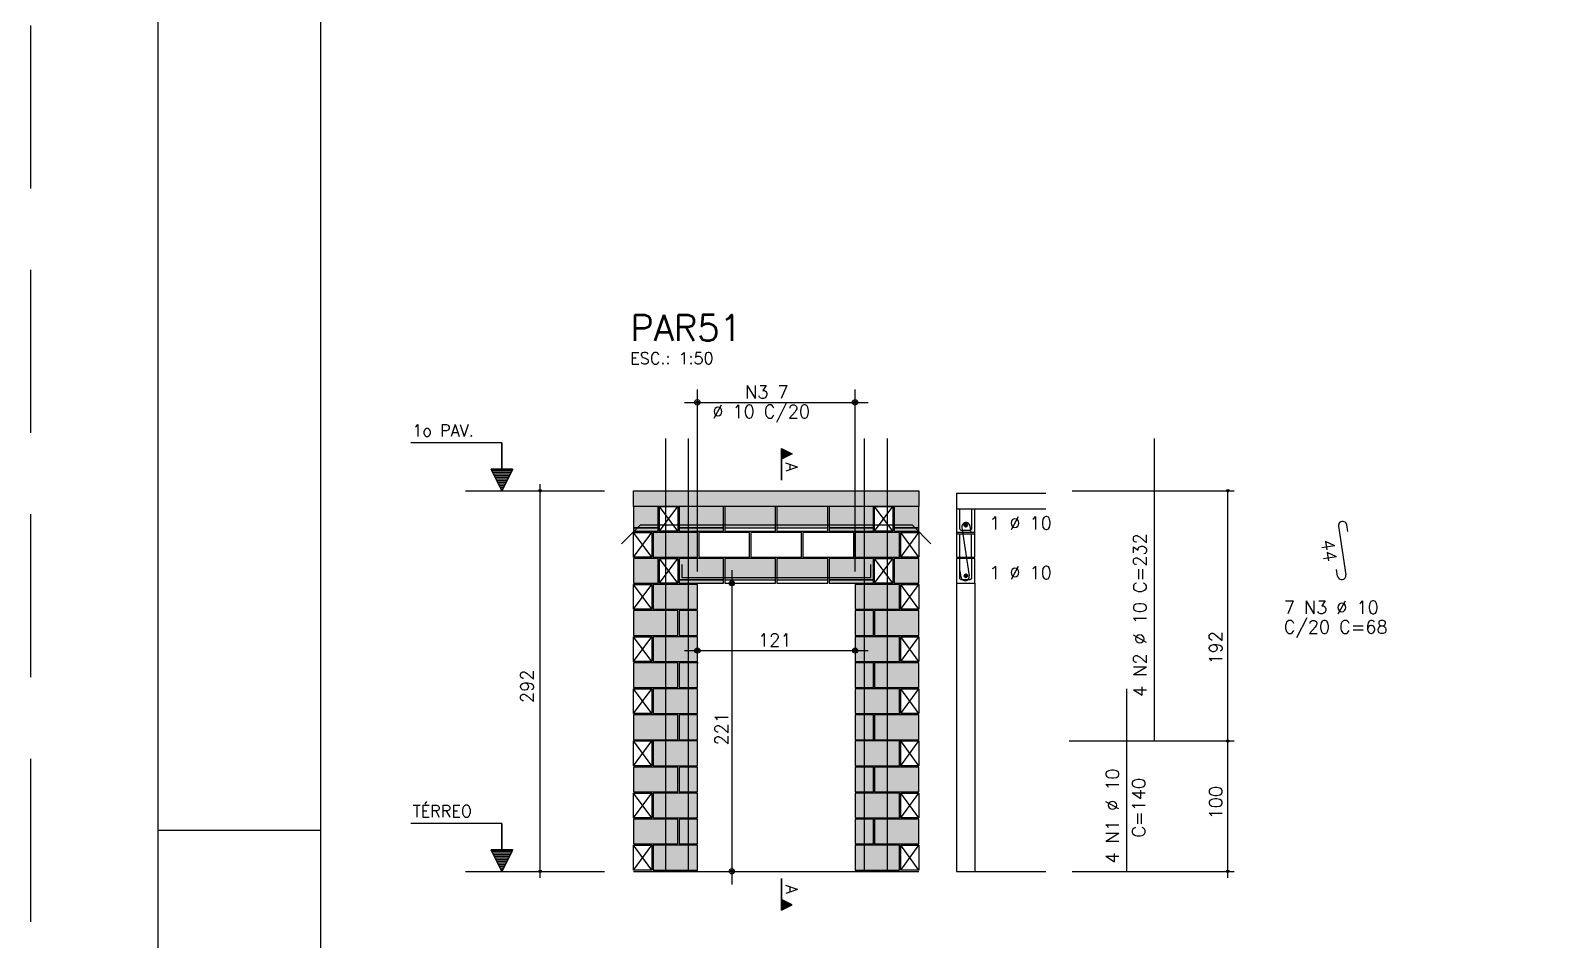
# Model space of a CAD drawing. Extents: x -1.9 to 86, y -1.6 to 60.9.
# Drawn here: x -1.95 to 21.54, y 13.18 to 27.12 of the extents above; entities that cross this region are included whole.
import ezdxf

# ---------------------------------------------------------------- set-up
doc = ezdxf.new("R2010")
doc.units = 0
doc.header["$MEASUREMENT"] = 0
doc.linetypes.add('HIDDEN', pattern=[0.375, 0.25, -0.125])
doc.layers.get('0').update_dxf_attribs({"linetype": 'CONTINUOUS'})
doc.layers.get('Defpoints').update_dxf_attribs({"linetype": 'CONTINUOUS'})
for name, color, linetype in [('ARQ_FOLHA', 7, 'CONTINUOUS'), ('PENA_01', 1, 'CONTINUOUS'), ('PENA_02', 2, 'CONTINUOUS'), ('PENA_03', 3, 'CONTINUOUS'), ('PENA_05', 5, 'CONTINUOUS'), ('PENA_06', 6, 'CONTINUOUS'), ('PENA_09', 254, 'CONTINUOUS'), ('PENA_11', 252, 'CONTINUOUS'), ('PENA_21', 100, 'CONTINUOUS'), ('PENA_23', 50, 'CONTINUOUS'), ('PENA_28', 135, 'CONTINUOUS')]:
    doc.layers.add(name, color=color, linetype=linetype)
doc.styles.get("Standard").update_dxf_attribs({"font": 'ROMANS.SHX'})

# ---------------------------------------------------------------- blocks, each defined once
blk = doc.blocks.new('FOLHA A1 - 841 X 594')
at = {"layer": 'ARQ_FOLHA', "color": 1}
blk.add_line((-816, 148.5), (-841, 148.5), dxfattribs=at)
for points in [[(-841, 0), (0, 0), (0, 594), (-841, 594)], [(-816, 10), (-10, 10), (-10, 584), (-816, 584)]]:
    blk.add_lwpolyline(points, close=True, dxfattribs=at)
at = {"layer": 'Defpoints', "color": 8, "linetype": 'HIDDEN', "ltscale": 100}
blk.add_lwpolyline([(-860.5, 609.5), (-860.5, -15.5), (19.5, -15.5), (19.5, 609.5)], close=True, dxfattribs=at)
blk = doc.blocks.new('*U24')
blk.add_blockref('FOLHA A1 - 841 X 594', (0, 0))

msp = doc.modelspace()

# ---------------------------------------------------------------- linework, layer by layer
at = {"layer": 'PENA_01', "linetype": 'Continuous'}
for p, q in [((8.281112, 18.819599), (8.281112, 21.614598)), ((10.701112, 18.819599), (10.701112, 21.614598)), ((8.081112, 21.414598), (10.901112, 21.414598)), ((4.722756, 20.059599), (6.85362, 20.059599)), ((7.301112, 19.489599), (7.681112, 19.489599)), ((8.001112, 19.489599), (8.681112, 19.489599)), ((8.701112, 19.489599), (9.481112, 19.489599)), ((9.501112, 19.489599), (10.281112, 19.489599)), ((10.301112, 19.489599), (10.981112, 19.489599)), ((11.301112, 19.489599), (11.681112, 19.489599)), ((8.811219, 18.839599), (8.811219, 14.019599)), ((8.001112, 18.689599), (8.681112, 18.689599)), ((8.701112, 18.689599), (9.481112, 18.689599)), ((8.901112, 18.639599), (9.011219, 18.639599)), ((9.501112, 18.689599), (10.281112, 18.689599)), ((10.301112, 18.689599), (10.981112, 18.689599)), ((8.081112, 17.607045), (10.901112, 17.607045)), ((8.281112, 17.429599), (8.281112, 17.407045)), ((10.701112, 17.429599), (10.701112, 17.407045)), ((4.722756, 14.219599), (6.85362, 14.219599)), ((8.854766, 14.219599), (9.011219, 14.219599))]:
    msp.add_line(p, q, dxfattribs=at)
at = {"layer": 'PENA_02', "linetype": 'Continuous'}
for p, q in [((7.701112, 19.439599), (7.701112, 19.819599)), ((7.701112, 19.819599), (7.981112, 19.819599)), ((7.981112, 19.819599), (7.981112, 19.439599)), ((11.001112, 19.439599), (11.001112, 19.819599)), ((11.001112, 19.819599), (11.281112, 19.819599)), ((11.281112, 19.819599), (11.281112, 19.439599)), ((7.301112, 19.039599), (7.301112, 19.419599)), ((7.301112, 19.419599), (7.581112, 19.419599)), ((7.581112, 19.419599), (7.581112, 19.039599)), ((7.981112, 19.439599), (7.701112, 19.439599)), ((11.281112, 19.439599), (11.001112, 19.439599)), ((11.401112, 19.039599), (11.401112, 19.419599)), ((11.401112, 19.419599), (11.681112, 19.419599)), ((11.681112, 19.419599), (11.681112, 19.039599)), ((7.581112, 19.039599), (7.301112, 19.039599)), ((11.681112, 19.039599), (11.401112, 19.039599)), ((7.701112, 18.639599), (7.701112, 19.019599)), ((7.701112, 19.019599), (7.981112, 19.019599)), ((7.981112, 19.019599), (7.981112, 18.639599)), ((11.001112, 18.639599), (11.001112, 19.019599)), ((11.001112, 19.019599), (11.281112, 19.019599)), ((11.281112, 19.019599), (11.281112, 18.639599)), ((7.301112, 18.239599), (7.301112, 18.619599)), ((7.301112, 18.619599), (7.581112, 18.619599)), ((7.581112, 18.619599), (7.581112, 18.239599)), ((7.981112, 18.639599), (7.701112, 18.639599)), ((11.281112, 18.639599), (11.001112, 18.639599)), ((11.401112, 18.239599), (11.401112, 18.619599)), ((11.401112, 18.619599), (11.681112, 18.619599)), ((11.681112, 18.619599), (11.681112, 18.239599)), ((7.581112, 18.239599), (7.301112, 18.239599)), ((11.681112, 18.239599), (11.401112, 18.239599)), ((7.301112, 17.439599), (7.301112, 17.819599)), ((7.301112, 17.819599), (7.581112, 17.819599)), ((7.581112, 17.819599), (7.581112, 17.439599)), ((11.401112, 17.439599), (11.401112, 17.819599)), ((11.401112, 17.819599), (11.681112, 17.819599)), ((11.681112, 17.819599), (11.681112, 17.439599)), ((7.581112, 17.439599), (7.301112, 17.439599)), ((11.681112, 17.439599), (11.401112, 17.439599)), ((7.301112, 16.639599), (7.301112, 17.019599)), ((7.301112, 17.019599), (7.581112, 17.019599)), ((7.581112, 17.019599), (7.581112, 16.639599)), ((11.401112, 16.639599), (11.401112, 17.019599)), ((11.401112, 17.019599), (11.681112, 17.019599)), ((11.681112, 17.019599), (11.681112, 16.639599)), ((7.581112, 16.639599), (7.301112, 16.639599)), ((11.681112, 16.639599), (11.401112, 16.639599)), ((7.301112, 15.839599), (7.301112, 16.219599)), ((7.301112, 16.219599), (7.581112, 16.219599)), ((7.581112, 16.219599), (7.581112, 15.839599)), ((11.401112, 15.839599), (11.401112, 16.219599)), ((11.401112, 16.219599), (11.681112, 16.219599)), ((11.681112, 16.219599), (11.681112, 15.839599)), ((7.581112, 15.839599), (7.301112, 15.839599)), ((11.681112, 15.839599), (11.401112, 15.839599)), ((7.301112, 15.039599), (7.301112, 15.419599)), ((7.301112, 15.419599), (7.581112, 15.419599)), ((7.581112, 15.419599), (7.581112, 15.039599)), ((11.401112, 15.039599), (11.401112, 15.419599)), ((11.401112, 15.419599), (11.681112, 15.419599)), ((11.681112, 15.419599), (11.681112, 15.039599)), ((7.581112, 15.039599), (7.301112, 15.039599)), ((11.681112, 15.039599), (11.401112, 15.039599)), ((7.301112, 14.239599), (7.301112, 14.619599)), ((7.301112, 14.619599), (7.581112, 14.619599)), ((7.581112, 14.619599), (7.581112, 14.239599)), ((11.401112, 14.239599), (11.401112, 14.619599)), ((11.401112, 14.619599), (11.681112, 14.619599)), ((11.681112, 14.619599), (11.681112, 14.239599)), ((7.581112, 14.239599), (7.301112, 14.239599)), ((7.301112, 14.219599), (11.681112, 14.219599)), ((11.681112, 14.239599), (11.401112, 14.239599))]:
    msp.add_line(p, q, dxfattribs=at)
for points in [[(7.301112, 19.819599), (7.301112, 20.059599), (11.681112, 20.059599), (11.681112, 19.819599), (7.301112, 19.819599)], [(7.301112, 19.439599), (7.681112, 19.439599), (7.681112, 19.819599), (7.301112, 19.819599), (7.301112, 19.439599)], [(8.001112, 19.439599), (8.681112, 19.439599), (8.681112, 19.819599), (8.001112, 19.819599), (8.001112, 19.439599)], [(8.701112, 19.439599), (9.481112, 19.439599), (9.481112, 19.819599), (8.701112, 19.819599), (8.701112, 19.439599)], [(9.501112, 19.439599), (10.281112, 19.439599), (10.281112, 19.819599), (9.501112, 19.819599), (9.501112, 19.439599)], [(10.301112, 19.439599), (10.981112, 19.439599), (10.981112, 19.819599), (10.301112, 19.819599), (10.301112, 19.439599)], [(11.301112, 19.439599), (11.681112, 19.439599), (11.681112, 19.819599), (11.301112, 19.819599), (11.301112, 19.439599)], [(7.601112, 19.039599), (8.281112, 19.039599), (8.281112, 19.419599), (7.601112, 19.419599), (7.601112, 19.039599)], [(8.301112, 19.039599), (9.081112, 19.039599), (9.081112, 19.419599), (8.301112, 19.419599), (8.301112, 19.039599)], [(9.101112, 19.039599), (9.881112, 19.039599), (9.881112, 19.419599), (9.101112, 19.419599), (9.101112, 19.039599)], [(9.101112, 19.039599), (9.881112, 19.039599), (9.881112, 19.419599), (9.101112, 19.419599), (9.101112, 19.039599)], [(9.901112, 19.039599), (10.681112, 19.039599), (10.681112, 19.419599), (9.901112, 19.419599), (9.901112, 19.039599)], [(10.701112, 19.039599), (11.381112, 19.039599), (11.381112, 19.419599), (10.701112, 19.419599), (10.701112, 19.039599)], [(7.301112, 18.639599), (7.681112, 18.639599), (7.681112, 19.019599), (7.301112, 19.019599), (7.301112, 18.639599)], [(8.001112, 18.639599), (8.681112, 18.639599), (8.681112, 19.019599), (8.001112, 19.019599), (8.001112, 18.639599)], [(8.701112, 18.639599), (9.481112, 18.639599), (9.481112, 19.019599), (8.701112, 19.019599), (8.701112, 18.639599)], [(9.501112, 18.639599), (10.281112, 18.639599), (10.281112, 19.019599), (9.501112, 19.019599), (9.501112, 18.639599)], [(10.301112, 18.639599), (10.981112, 18.639599), (10.981112, 19.019599), (10.301112, 19.019599), (10.301112, 18.639599)], [(11.301112, 18.639599), (11.681112, 18.639599), (11.681112, 19.019599), (11.301112, 19.019599), (11.301112, 18.639599)], [(7.601112, 18.239599), (8.281112, 18.239599), (8.281112, 18.619599), (7.601112, 18.619599), (7.601112, 18.239599)], [(10.701112, 18.239599), (11.381112, 18.239599), (11.381112, 18.619599), (10.701112, 18.619599), (10.701112, 18.239599)], [(7.301112, 17.839599), (7.981112, 17.839599), (7.981112, 18.219599), (7.301112, 18.219599), (7.301112, 17.839599)], [(8.001112, 17.839599), (8.281112, 17.839599), (8.281112, 18.219599), (8.001112, 18.219599), (8.001112, 17.839599)], [(10.701112, 17.839599), (10.981112, 17.839599), (10.981112, 18.219599), (10.701112, 18.219599), (10.701112, 17.839599)], [(11.001112, 17.839599), (11.681112, 17.839599), (11.681112, 18.219599), (11.001112, 18.219599), (11.001112, 17.839599)], [(7.601112, 17.439599), (8.281112, 17.439599), (8.281112, 17.819599), (7.601112, 17.819599), (7.601112, 17.439599)], [(10.701112, 17.439599), (11.381112, 17.439599), (11.381112, 17.819599), (10.701112, 17.819599), (10.701112, 17.439599)], [(7.301112, 17.039599), (7.981112, 17.039599), (7.981112, 17.419599), (7.301112, 17.419599), (7.301112, 17.039599)], [(8.001112, 17.039599), (8.281112, 17.039599), (8.281112, 17.419599), (8.001112, 17.419599), (8.001112, 17.039599)], [(10.701112, 17.039599), (10.981112, 17.039599), (10.981112, 17.419599), (10.701112, 17.419599), (10.701112, 17.039599)], [(11.001112, 17.039599), (11.681112, 17.039599), (11.681112, 17.419599), (11.001112, 17.419599), (11.001112, 17.039599)], [(7.601112, 16.639599), (8.281112, 16.639599), (8.281112, 17.019599), (7.601112, 17.019599), (7.601112, 16.639599)], [(10.701112, 16.639599), (11.381112, 16.639599), (11.381112, 17.019599), (10.701112, 17.019599), (10.701112, 16.639599)], [(7.301112, 16.239599), (7.981112, 16.239599), (7.981112, 16.619599), (7.301112, 16.619599), (7.301112, 16.239599)], [(8.001112, 16.239599), (8.281112, 16.239599), (8.281112, 16.619599), (8.001112, 16.619599), (8.001112, 16.239599)], [(10.701112, 16.239599), (10.981112, 16.239599), (10.981112, 16.619599), (10.701112, 16.619599), (10.701112, 16.239599)], [(11.001112, 16.239599), (11.681112, 16.239599), (11.681112, 16.619599), (11.001112, 16.619599), (11.001112, 16.239599)], [(7.601112, 15.839599), (8.281112, 15.839599), (8.281112, 16.219599), (7.601112, 16.219599), (7.601112, 15.839599)], [(10.701112, 15.839599), (11.381112, 15.839599), (11.381112, 16.219599), (10.701112, 16.219599), (10.701112, 15.839599)], [(7.301112, 15.439599), (7.981112, 15.439599), (7.981112, 15.819599), (7.301112, 15.819599), (7.301112, 15.439599)], [(8.001112, 15.439599), (8.281112, 15.439599), (8.281112, 15.819599), (8.001112, 15.819599), (8.001112, 15.439599)], [(10.701112, 15.439599), (10.981112, 15.439599), (10.981112, 15.819599), (10.701112, 15.819599), (10.701112, 15.439599)], [(11.001112, 15.439599), (11.681112, 15.439599), (11.681112, 15.819599), (11.001112, 15.819599), (11.001112, 15.439599)], [(7.601112, 15.039599), (8.281112, 15.039599), (8.281112, 15.419599), (7.601112, 15.419599), (7.601112, 15.039599)], [(10.701112, 15.039599), (11.381112, 15.039599), (11.381112, 15.419599), (10.701112, 15.419599), (10.701112, 15.039599)], [(7.301112, 14.639599), (7.981112, 14.639599), (7.981112, 15.019599), (7.301112, 15.019599), (7.301112, 14.639599)], [(8.001112, 14.639599), (8.281112, 14.639599), (8.281112, 15.019599), (8.001112, 15.019599), (8.001112, 14.639599)], [(10.701112, 14.639599), (10.981112, 14.639599), (10.981112, 15.019599), (10.701112, 15.019599), (10.701112, 14.639599)], [(11.001112, 14.639599), (11.681112, 14.639599), (11.681112, 15.019599), (11.001112, 15.019599), (11.001112, 14.639599)], [(7.601112, 14.239599), (8.281112, 14.239599), (8.281112, 14.619599), (7.601112, 14.619599), (7.601112, 14.239599)], [(10.701112, 14.239599), (11.381112, 14.239599), (11.381112, 14.619599), (10.701112, 14.619599), (10.701112, 14.239599)]]:
    msp.add_lwpolyline(points, dxfattribs=at)
for centre, radius in [((8.281112, 21.414598), 0.041625), ((8.281112, 21.414598), 0.02075), ((10.701112, 21.414598), 0.041625), ((10.701112, 21.414598), 0.02075), ((5.868902, 20.059599), 0.02), ((5.868902, 20.059599), 0.01), ((16.419163, 20.059599), 0.02), ((16.419163, 20.059599), 0.01), ((8.811219, 18.639599), 0.04), ((8.811219, 18.639599), 0.02), ((8.281112, 17.607045), 0.04), ((8.281112, 17.607045), 0.02), ((10.701112, 17.607045), 0.04), ((10.701112, 17.607045), 0.02), ((16.419163, 16.219599), 0.02), ((16.419163, 16.219599), 0.01), ((5.868902, 14.219599), 0.02), ((5.868902, 14.219599), 0.01), ((8.811219, 14.219599), 0.04), ((8.811219, 14.219599), 0.02), ((16.419163, 14.219599), 0.02), ((16.419163, 14.219599), 0.01)]:
    msp.add_circle(centre, radius, dxfattribs=at)
at = {"layer": 'PENA_03', "linetype": 'Continuous'}
for p, q in [((5.281755, 20.791464), (3.881755, 20.791464)), ((5.281755, 20.391464), (5.281755, 20.791464)), ((5.283155, 20.391464), (5.283155, 20.792864)), ((9.571277, 20.220914), (9.571277, 20.707296)), ((9.571277, 20.707296), (9.73721, 20.62433)), ((9.571972, 20.706168), (9.735649, 20.62433)), ((9.571973, 20.706168), (9.571973, 20.542491)), ((9.584041, 20.700914), (9.584041, 20.547745)), ((9.596805, 20.694532), (9.596805, 20.554127)), ((9.609569, 20.68815), (9.609569, 20.560509)), ((9.622333, 20.681768), (9.622333, 20.566891)), ((9.635097, 20.675386), (9.635097, 20.573273)), ((9.73721, 20.62433), (9.571972, 20.541711)), ((9.735649, 20.62433), (9.571973, 20.542491)), ((9.571973, 20.541711), (9.571973, 20.220914)), ((9.647861, 20.669004), (9.647861, 20.579655)), ((9.660625, 20.662622), (9.660625, 20.586037)), ((9.673389, 20.65624), (9.673389, 20.592419)), ((9.686153, 20.649858), (9.686153, 20.598801)), ((9.698917, 20.643476), (9.698917, 20.605183)), ((9.711682, 20.637094), (9.711682, 20.611565)), ((9.724446, 20.630712), (9.724446, 20.617948)), ((5.282455, 20.059599), (5.116522, 20.391464)), ((5.116522, 20.391464), (5.281755, 20.391464)), ((5.282455, 20.062721), (5.118778, 20.390073)), ((5.446131, 20.390073), (5.118778, 20.390073)), ((5.435623, 20.365936), (5.129285, 20.365936)), ((5.422859, 20.340408), (5.14205, 20.340408)), ((5.410095, 20.31488), (5.154814, 20.31488)), ((5.397331, 20.289352), (5.167578, 20.289352)), ((5.384567, 20.263824), (5.180342, 20.263824)), ((5.371803, 20.238296), (5.193106, 20.238296)), ((5.359039, 20.212768), (5.20587, 20.212768)), ((5.448387, 20.391464), (5.282455, 20.059599)), ((5.446131, 20.390074), (5.282455, 20.06272)), ((5.283155, 20.391464), (5.448387, 20.391464)), ((5.346275, 20.18724), (5.218634, 20.18724)), ((5.333511, 20.161712), (5.231398, 20.161712)), ((5.320747, 20.136184), (5.244162, 20.136184)), ((5.307983, 20.110655), (5.256926, 20.110655)), ((5.295219, 20.085127), (5.269691, 20.085127)), ((5.868902, 14.119066), (5.868902, 20.159599)), ((12.259167, 20.019599), (12.259167, 19.399599)), ((12.259167, 20.019599), (13.629847, 20.019599)), ((14.029847, 20.059599), (16.519163, 20.059599)), ((16.419163, 14.119066), (16.419163, 20.059599)), ((7.981112, 19.439599), (7.701112, 19.819599)), ((7.701112, 19.439599), (7.981112, 19.819599)), ((11.281112, 19.439599), (11.001112, 19.819599)), ((11.001112, 19.439599), (11.281112, 19.819599)), ((12.259167, 19.779599), (13.629847, 19.779599)), ((7.581112, 19.039599), (7.301112, 19.419599)), ((7.301112, 19.039599), (7.581112, 19.419599)), ((11.681112, 19.039599), (11.401112, 19.419599)), ((11.401112, 19.039599), (11.681112, 19.419599)), ((12.309167, 19.039599), (12.309167, 19.399599)), ((12.489167, 19.039599), (12.489167, 19.399599)), ((7.981112, 18.639599), (7.701112, 19.019599)), ((7.701112, 18.639599), (7.981112, 19.019599)), ((11.281112, 18.639599), (11.001112, 19.019599)), ((11.001112, 18.639599), (11.281112, 19.019599)), ((7.581112, 18.239599), (7.301112, 18.619599)), ((7.301112, 18.239599), (7.581112, 18.619599)), ((8.281112, 18.619599), (8.281112, 18.619599)), ((8.701112, 18.639599), (8.701112, 18.639599)), ((10.701112, 18.619599), (10.701112, 18.619599)), ((11.681112, 18.239599), (11.401112, 18.619599)), ((11.401112, 18.239599), (11.681112, 18.619599)), ((12.259167, 18.639599), (12.259167, 14.219599)), ((12.539167, 18.639599), (12.539167, 14.219599)), ((7.581112, 17.439599), (7.301112, 17.819599)), ((7.301112, 17.439599), (7.581112, 17.819599)), ((8.281112, 17.629599), (8.281112, 17.629599)), ((10.701112, 17.629599), (10.701112, 17.629599)), ((11.681112, 17.439599), (11.401112, 17.819599)), ((11.401112, 17.439599), (11.681112, 17.819599)), ((7.581112, 16.639599), (7.301112, 17.019599)), ((7.301112, 16.639599), (7.581112, 17.019599)), ((11.681112, 16.639599), (11.401112, 17.019599)), ((11.401112, 16.639599), (11.681112, 17.019599)), ((7.581112, 15.839599), (7.301112, 16.219599)), ((7.301112, 15.839599), (7.581112, 16.219599)), ((11.681112, 15.839599), (11.401112, 16.219599)), ((11.401112, 15.839599), (11.681112, 16.219599)), ((13.987915, 16.219599), (16.519163, 16.219599)), ((7.581112, 15.039599), (7.301112, 15.419599)), ((7.301112, 15.039599), (7.581112, 15.419599)), ((11.681112, 15.039599), (11.401112, 15.419599)), ((11.401112, 15.039599), (11.681112, 15.419599)), ((5.281755, 14.951464), (3.881755, 14.951464)), ((5.281755, 14.551464), (5.281755, 14.951464)), ((5.283155, 14.551464), (5.283155, 14.952864)), ((7.581112, 14.239599), (7.301112, 14.619599)), ((7.301112, 14.239599), (7.581112, 14.619599)), ((11.681112, 14.239599), (11.401112, 14.619599)), ((11.401112, 14.239599), (11.681112, 14.619599)), ((5.282455, 14.219599), (5.116522, 14.551464)), ((5.116522, 14.551464), (5.281755, 14.551464)), ((5.282455, 14.222721), (5.118778, 14.550073)), ((5.446131, 14.550073), (5.118778, 14.550073)), ((5.435623, 14.525936), (5.129285, 14.525936)), ((5.422859, 14.500408), (5.14205, 14.500408)), ((5.410095, 14.47488), (5.154814, 14.47488)), ((5.397331, 14.449352), (5.167578, 14.449352)), ((5.384567, 14.423824), (5.180342, 14.423824)), ((5.371803, 14.398296), (5.193106, 14.398296)), ((5.359039, 14.372768), (5.20587, 14.372768)), ((5.346275, 14.34724), (5.218634, 14.34724)), ((5.448387, 14.551464), (5.282455, 14.219599)), ((5.446131, 14.550074), (5.282455, 14.22272)), ((5.283155, 14.551464), (5.448387, 14.551464)), ((5.333511, 14.321712), (5.231398, 14.321712)), ((5.320747, 14.296184), (5.244162, 14.296184)), ((5.307983, 14.270655), (5.256926, 14.270655)), ((5.295219, 14.245127), (5.269691, 14.245127)), ((8.654766, 14.219599), (8.654766, 14.219599)), ((9.571277, 14.108741), (9.571277, 13.622359)), ((9.571973, 13.787944), (9.571973, 14.108741)), ((12.259167, 14.219599), (13.629847, 14.219599)), ((14.029847, 14.219599), (16.519163, 14.219599)), ((9.571277, 13.622359), (9.73721, 13.705325)), ((9.73721, 13.705325), (9.571972, 13.787944)), ((9.571972, 13.623487), (9.735649, 13.705325)), ((9.571973, 13.623487), (9.571973, 13.787164)), ((9.735649, 13.705325), (9.571973, 13.787164)), ((9.584041, 13.628741), (9.584041, 13.78191)), ((9.596805, 13.635123), (9.596805, 13.775528)), ((9.609569, 13.641505), (9.609569, 13.769146)), ((9.622333, 13.647887), (9.622333, 13.762764)), ((9.635097, 13.654269), (9.635097, 13.756382)), ((9.647861, 13.660651), (9.647861, 13.75)), ((9.660625, 13.667033), (9.660625, 13.743618)), ((9.673389, 13.673415), (9.673389, 13.737236)), ((9.686153, 13.679797), (9.686153, 13.730854)), ((9.698917, 13.686179), (9.698917, 13.724472)), ((9.711682, 13.692561), (9.711682, 13.71809)), ((9.724446, 13.698943), (9.724446, 13.711707))]:
    msp.add_line(p, q, dxfattribs=at)
for points in [[(12.259167, 19.399599), (12.539167, 19.399599), (12.539167, 19.779599)], [(12.489167, 19.779599), (12.489167, 19.469599), (12.469167, 19.449599), (12.329167, 19.449599), (12.309167, 19.469599), (12.309167, 19.779599)], [(12.423716, 19.530589), (12.421555, 19.540757), (12.415445, 19.549167), (12.406442, 19.554365), (12.396103, 19.555452), (12.386216, 19.55224), (12.378491, 19.545284), (12.374263, 19.535787), (12.374263, 19.525391), (12.378491, 19.515894), (12.386216, 19.508938), (12.396103, 19.505726), (12.406442, 19.506812), (12.415445, 19.51201), (12.421555, 19.52042), (12.423716, 19.530589)], [(12.259167, 19.039599), (12.539167, 19.039599), (12.539167, 19.419599), (12.259167, 19.419599), (12.259167, 19.039599)], [(12.259167, 18.639599), (12.539167, 18.639599), (12.539167, 19.019599), (12.259167, 19.019599), (12.259167, 18.639599)], [(12.489167, 19.019599), (12.489167, 18.709599), (12.469167, 18.689599), (12.329167, 18.689599), (12.309167, 18.709599), (12.309167, 19.019599)], [(12.425764, 18.754599), (12.423602, 18.764767), (12.417492, 18.773177), (12.408489, 18.778375), (12.39815, 18.779462), (12.388264, 18.776249), (12.380538, 18.769293), (12.37631, 18.759797), (12.37631, 18.749401), (12.380538, 18.739904), (12.388264, 18.732948), (12.39815, 18.729736), (12.408489, 18.730822), (12.417492, 18.73602), (12.423602, 18.74443), (12.425764, 18.754599)]]:
    msp.add_lwpolyline(points, dxfattribs=at)
for centre in [(12.398716, 19.530589), (12.400764, 18.754599)]:
    msp.add_circle(centre, 0.025, dxfattribs=at)
for points in [[(12.423716, 19.530589), (12.378491, 19.545284), (12.374263, 19.535787)], [(12.423716, 19.530589), (12.374263, 19.535787), (12.374263, 19.525391)], [(12.423716, 19.530589), (12.374263, 19.525391), (12.378491, 19.515894)], [(12.423716, 19.530589), (12.386216, 19.55224), (12.375224, 19.539139)], [(12.423716, 19.530589), (12.375224, 19.539139), (12.375224, 19.522038)], [(12.423716, 19.530589), (12.375224, 19.522038), (12.386216, 19.508938)], [(12.423716, 19.530589), (12.386216, 19.55224), (12.378491, 19.545284)], [(12.423716, 19.530589), (12.378491, 19.515894), (12.386216, 19.508938)], [(12.423716, 19.530589), (12.396103, 19.555452), (12.386216, 19.55224)], [(12.423716, 19.530589), (12.403057, 19.555209), (12.386216, 19.55224)], [(12.423716, 19.530589), (12.386216, 19.508938), (12.403057, 19.505969)], [(12.423716, 19.530589), (12.386216, 19.508938), (12.396103, 19.505726)], [(12.423716, 19.530589), (12.406442, 19.554365), (12.396103, 19.555452)], [(12.423716, 19.530589), (12.396103, 19.505726), (12.406442, 19.506812)], [(12.423716, 19.530589), (12.417867, 19.546659), (12.403057, 19.555209)], [(12.423716, 19.530589), (12.403057, 19.505969), (12.417867, 19.514519)], [(12.423716, 19.530589), (12.415445, 19.549167), (12.406442, 19.554365)], [(12.423716, 19.530589), (12.406442, 19.506812), (12.415445, 19.51201)], [(12.423716, 19.530589), (12.421555, 19.540757), (12.415445, 19.549167)], [(12.423716, 19.530589), (12.415445, 19.51201), (12.421555, 19.52042)], [(12.423716, 19.530589), (12.417867, 19.514519), (12.423716, 19.530589)], [(12.423716, 19.530589), (12.421555, 19.52042), (12.423716, 19.530589)], [(12.425764, 18.754599), (12.380538, 18.769293), (12.37631, 18.759797)], [(12.425764, 18.754599), (12.37631, 18.759797), (12.37631, 18.749401)], [(12.425764, 18.754599), (12.37631, 18.749401), (12.380538, 18.739904)], [(12.425764, 18.754599), (12.388264, 18.776249), (12.377271, 18.763149)], [(12.425764, 18.754599), (12.377271, 18.763149), (12.377271, 18.746048)], [(12.425764, 18.754599), (12.377271, 18.746048), (12.388264, 18.732948)], [(12.425764, 18.754599), (12.388264, 18.776249), (12.380538, 18.769293)], [(12.425764, 18.754599), (12.380538, 18.739904), (12.388264, 18.732948)], [(12.425764, 18.754599), (12.39815, 18.779462), (12.388264, 18.776249)], [(12.425764, 18.754599), (12.405105, 18.779219), (12.388264, 18.776249)], [(12.425764, 18.754599), (12.388264, 18.732948), (12.405105, 18.729979)], [(12.425764, 18.754599), (12.388264, 18.732948), (12.39815, 18.729736)], [(12.425764, 18.754599), (12.408489, 18.778375), (12.39815, 18.779462)], [(12.425764, 18.754599), (12.39815, 18.729736), (12.408489, 18.730822)], [(12.425764, 18.754599), (12.419915, 18.770668), (12.405105, 18.779219)], [(12.425764, 18.754599), (12.405105, 18.729979), (12.419915, 18.738529)], [(12.425764, 18.754599), (12.417492, 18.773177), (12.408489, 18.778375)], [(12.425764, 18.754599), (12.408489, 18.730822), (12.417492, 18.73602)], [(12.425764, 18.754599), (12.423602, 18.764767), (12.417492, 18.773177)], [(12.425764, 18.754599), (12.417492, 18.73602), (12.423602, 18.74443)], [(12.425764, 18.754599), (12.419915, 18.738529), (12.425764, 18.754599)], [(12.425764, 18.754599), (12.423602, 18.74443), (12.425764, 18.754599)]]:
    msp.add_solid(points, dxfattribs=at)
at = {"layer": 'PENA_05', "linetype": 'Continuous'}
for p, q in [((15.295412, 16.219599), (15.295412, 20.859599)), ((7.401112, 19.529599), (7.118269, 19.246756)), ((11.581112, 19.529599), (7.401112, 19.529599)), ((11.863954, 19.246756), (11.581112, 19.529599)), ((12.340224, 19.497404), (12.453774, 18.751158)), ((12.48181, 19.417797), (12.466767, 19.516659)), ((18.117927, 19.515085), (18.231477, 18.768838)), ((18.259513, 19.435478), (18.24447, 19.53434)), ((8.041112, 18.929599), (8.041112, 18.729599)), ((10.941112, 18.729599), (10.941112, 18.929599)), ((12.327231, 18.731903), (12.312188, 18.830765)), ((18.104933, 18.749583), (18.08989, 18.848445)), ((8.041112, 18.729599), (10.941112, 18.729599)), ((14.869488, 14.219599), (14.869488, 17.019599))]:
    msp.add_line(p, q, dxfattribs=at)
for points in [[(7.791112, 20.859599), (7.791112, 14.219599)], [(8.141112, 20.859599), (8.141112, 14.219599)], [(10.841112, 20.859599), (10.841112, 14.219599)], [(11.191112, 20.859599), (11.191112, 14.219599)]]:
    msp.add_lwpolyline(points, dxfattribs=at)
for centre, start, end in [((12.403496, 19.507032), 8.651866, 188.651866), ((18.181198, 19.524712), 8.651866, 188.651866), ((12.390503, 18.74153), 188.651866, 8.651866), ((18.168205, 18.759211), 188.651866, 8.651866)]:
    msp.add_arc(centre, 0.064, start, end, dxfattribs=at)
at = {"layer": 'PENA_09', "linetype": 'Continuous'}
for points in [[(7.301112, 19.489599), (7.681112, 19.489599), (7.681112, 19.819599), (7.301112, 19.819599), (7.301112, 19.489599)], [(8.001112, 19.489599), (8.681112, 19.489599), (8.681112, 19.819599), (8.001112, 19.819599), (8.001112, 19.489599)], [(8.701112, 19.489599), (9.481112, 19.489599), (9.481112, 19.819599), (8.701112, 19.819599), (8.701112, 19.489599)], [(9.501112, 19.489599), (10.281112, 19.489599), (10.281112, 19.819599), (9.501112, 19.819599), (9.501112, 19.489599)], [(10.301112, 19.489599), (10.981112, 19.489599), (10.981112, 19.819599), (10.301112, 19.819599), (10.301112, 19.489599)], [(11.301112, 19.489599), (11.681112, 19.489599), (11.681112, 19.819599), (11.301112, 19.819599), (11.301112, 19.489599)], [(8.001112, 18.689599), (8.681112, 18.689599), (8.681112, 19.019599), (8.001112, 19.019599), (8.001112, 18.689599)], [(8.701112, 18.689599), (9.481112, 18.689599), (9.481112, 19.019599), (8.701112, 19.019599), (8.701112, 18.689599)], [(9.501112, 18.689599), (10.281112, 18.689599), (10.281112, 19.019599), (9.501112, 19.019599), (9.501112, 18.689599)], [(10.301112, 18.689599), (10.981112, 18.689599), (10.981112, 19.019599), (10.301112, 19.019599), (10.301112, 18.689599)]]:
    msp.add_lwpolyline(points, dxfattribs=at)
for points in [[(7.301112, 19.489599), (7.681112, 19.489599), (7.681112, 19.819599)], [(7.301112, 19.489599), (7.681112, 19.819599), (7.301112, 19.819599)], [(7.301112, 19.489599), (7.301112, 19.819599), (7.301112, 19.489599)], [(8.001112, 19.489599), (8.681112, 19.489599), (8.681112, 19.819599)], [(8.001112, 19.489599), (8.681112, 19.819599), (8.001112, 19.819599)], [(8.001112, 19.489599), (8.001112, 19.819599), (8.001112, 19.489599)], [(8.701112, 19.489599), (9.481112, 19.489599), (9.481112, 19.819599)], [(8.701112, 19.489599), (9.481112, 19.819599), (8.701112, 19.819599)], [(8.701112, 19.489599), (8.701112, 19.819599), (8.701112, 19.489599)], [(9.501112, 19.489599), (10.281112, 19.489599), (10.281112, 19.819599)], [(9.501112, 19.489599), (10.281112, 19.819599), (9.501112, 19.819599)], [(9.501112, 19.489599), (9.501112, 19.819599), (9.501112, 19.489599)], [(10.301112, 19.489599), (10.981112, 19.489599), (10.981112, 19.819599)], [(10.301112, 19.489599), (10.981112, 19.819599), (10.301112, 19.819599)], [(10.301112, 19.489599), (10.301112, 19.819599), (10.301112, 19.489599)], [(11.301112, 19.489599), (11.681112, 19.489599), (11.681112, 19.819599)], [(11.301112, 19.489599), (11.681112, 19.819599), (11.301112, 19.819599)], [(11.301112, 19.489599), (11.301112, 19.819599), (11.301112, 19.489599)], [(8.001112, 18.689599), (8.681112, 18.689599), (8.681112, 19.019599)], [(8.001112, 18.689599), (8.681112, 19.019599), (8.001112, 19.019599)], [(8.001112, 18.689599), (8.001112, 19.019599), (8.001112, 18.689599)], [(8.701112, 18.689599), (9.481112, 18.689599), (9.481112, 19.019599)], [(8.701112, 18.689599), (9.481112, 19.019599), (8.701112, 19.019599)], [(8.701112, 18.689599), (8.701112, 19.019599), (8.701112, 18.689599)], [(9.501112, 18.689599), (10.281112, 18.689599), (10.281112, 19.019599)], [(9.501112, 18.689599), (10.281112, 19.019599), (9.501112, 19.019599)], [(9.501112, 18.689599), (9.501112, 19.019599), (9.501112, 18.689599)], [(10.301112, 18.689599), (10.981112, 18.689599), (10.981112, 19.019599)], [(10.301112, 18.689599), (10.981112, 19.019599), (10.301112, 19.019599)], [(10.301112, 18.689599), (10.301112, 19.019599), (10.301112, 18.689599)]]:
    msp.add_solid(points, dxfattribs=at)
at = {"layer": 'PENA_11', "linetype": 'Continuous'}
for points in [[(7.301112, 19.819599), (7.301112, 20.059599), (11.681112, 20.059599)], [(7.301112, 19.819599), (11.681112, 20.059599), (11.681112, 19.819599)], [(7.301112, 19.819599), (11.681112, 19.819599), (7.301112, 19.819599)]]:
    msp.add_solid(points, dxfattribs=at)
at = {"layer": 'PENA_21', "linetype": 'Continuous'}
for points in [[(7.601112, 19.039599), (8.281112, 19.039599), (8.281112, 19.419599), (7.601112, 19.419599), (7.601112, 19.039599)], [(8.001112, 19.439599), (8.681112, 19.439599), (8.681112, 19.489599), (8.001112, 19.489599), (8.001112, 19.439599)], [(10.301112, 19.439599), (10.981112, 19.439599), (10.981112, 19.489599), (10.301112, 19.489599), (10.301112, 19.439599)], [(10.701112, 19.039599), (11.381112, 19.039599), (11.381112, 19.419599), (10.701112, 19.419599), (10.701112, 19.039599)], [(7.601112, 18.239599), (8.281112, 18.239599), (8.281112, 18.619599), (7.601112, 18.619599), (7.601112, 18.239599)], [(8.001112, 18.639599), (8.681112, 18.639599), (8.681112, 18.689599), (8.001112, 18.689599), (8.001112, 18.639599)], [(10.301112, 18.639599), (10.981112, 18.639599), (10.981112, 18.689599), (10.301112, 18.689599), (10.301112, 18.639599)], [(10.701112, 18.239599), (11.381112, 18.239599), (11.381112, 18.619599), (10.701112, 18.619599), (10.701112, 18.239599)], [(7.301112, 17.839599), (7.981112, 17.839599), (7.981112, 18.219599), (7.301112, 18.219599), (7.301112, 17.839599)], [(11.001112, 17.839599), (11.681112, 17.839599), (11.681112, 18.219599), (11.001112, 18.219599), (11.001112, 17.839599)], [(7.601112, 17.439599), (8.281112, 17.439599), (8.281112, 17.819599), (7.601112, 17.819599), (7.601112, 17.439599)], [(10.701112, 17.439599), (11.381112, 17.439599), (11.381112, 17.819599), (10.701112, 17.819599), (10.701112, 17.439599)], [(7.301112, 17.039599), (7.981112, 17.039599), (7.981112, 17.419599), (7.301112, 17.419599), (7.301112, 17.039599)], [(11.001112, 17.039599), (11.681112, 17.039599), (11.681112, 17.419599), (11.001112, 17.419599), (11.001112, 17.039599)], [(7.601112, 16.639599), (8.281112, 16.639599), (8.281112, 17.019599), (7.601112, 17.019599), (7.601112, 16.639599)], [(10.701112, 16.639599), (11.381112, 16.639599), (11.381112, 17.019599), (10.701112, 17.019599), (10.701112, 16.639599)], [(7.301112, 16.239599), (7.981112, 16.239599), (7.981112, 16.619599), (7.301112, 16.619599), (7.301112, 16.239599)], [(11.001112, 16.239599), (11.681112, 16.239599), (11.681112, 16.619599), (11.001112, 16.619599), (11.001112, 16.239599)], [(7.601112, 15.839599), (8.281112, 15.839599), (8.281112, 16.219599), (7.601112, 16.219599), (7.601112, 15.839599)], [(10.701112, 15.839599), (11.381112, 15.839599), (11.381112, 16.219599), (10.701112, 16.219599), (10.701112, 15.839599)], [(7.301112, 15.439599), (7.981112, 15.439599), (7.981112, 15.819599), (7.301112, 15.819599), (7.301112, 15.439599)], [(11.001112, 15.439599), (11.681112, 15.439599), (11.681112, 15.819599), (11.001112, 15.819599), (11.001112, 15.439599)], [(7.601112, 15.039599), (8.281112, 15.039599), (8.281112, 15.419599), (7.601112, 15.419599), (7.601112, 15.039599)], [(10.701112, 15.039599), (11.381112, 15.039599), (11.381112, 15.419599), (10.701112, 15.419599), (10.701112, 15.039599)], [(7.301112, 14.639599), (7.981112, 14.639599), (7.981112, 15.019599), (7.301112, 15.019599), (7.301112, 14.639599)], [(11.001112, 14.639599), (11.681112, 14.639599), (11.681112, 15.019599), (11.001112, 15.019599), (11.001112, 14.639599)], [(7.601112, 14.239599), (8.281112, 14.239599), (8.281112, 14.619599), (7.601112, 14.619599), (7.601112, 14.239599)], [(10.701112, 14.239599), (11.381112, 14.239599), (11.381112, 14.619599), (10.701112, 14.619599), (10.701112, 14.239599)]]:
    msp.add_lwpolyline(points, dxfattribs=at)
for points in [[(7.601112, 19.039599), (8.281112, 19.039599), (8.281112, 19.419599)], [(7.601112, 19.039599), (8.281112, 19.419599), (7.601112, 19.419599)], [(7.601112, 19.039599), (7.601112, 19.419599), (7.601112, 19.039599)], [(8.001112, 19.439599), (8.681112, 19.439599), (8.681112, 19.489599)], [(8.001112, 19.439599), (8.681112, 19.489599), (8.001112, 19.489599)], [(8.001112, 19.439599), (8.001112, 19.489599), (8.001112, 19.439599)], [(10.301112, 19.439599), (10.981112, 19.439599), (10.981112, 19.489599)], [(10.301112, 19.439599), (10.981112, 19.489599), (10.301112, 19.489599)], [(10.301112, 19.439599), (10.301112, 19.489599), (10.301112, 19.439599)], [(10.701112, 19.039599), (11.381112, 19.039599), (11.381112, 19.419599)], [(10.701112, 19.039599), (11.381112, 19.419599), (10.701112, 19.419599)], [(10.701112, 19.039599), (10.701112, 19.419599), (10.701112, 19.039599)], [(7.601112, 18.239599), (8.281112, 18.239599), (8.281112, 18.619599)], [(7.601112, 18.239599), (8.281112, 18.619599), (7.601112, 18.619599)], [(7.601112, 18.239599), (7.601112, 18.619599), (7.601112, 18.239599)], [(8.001112, 18.639599), (8.681112, 18.639599), (8.681112, 18.689599)], [(8.001112, 18.639599), (8.681112, 18.689599), (8.001112, 18.689599)], [(8.001112, 18.639599), (8.001112, 18.689599), (8.001112, 18.639599)], [(10.301112, 18.639599), (10.981112, 18.639599), (10.981112, 18.689599)], [(10.301112, 18.639599), (10.981112, 18.689599), (10.301112, 18.689599)], [(10.301112, 18.639599), (10.301112, 18.689599), (10.301112, 18.639599)], [(10.701112, 18.239599), (11.381112, 18.239599), (11.381112, 18.619599)], [(10.701112, 18.239599), (11.381112, 18.619599), (10.701112, 18.619599)], [(10.701112, 18.239599), (10.701112, 18.619599), (10.701112, 18.239599)], [(7.301112, 17.839599), (7.981112, 17.839599), (7.981112, 18.219599)], [(7.301112, 17.839599), (7.981112, 18.219599), (7.301112, 18.219599)], [(7.301112, 17.839599), (7.301112, 18.219599), (7.301112, 17.839599)], [(11.001112, 17.839599), (11.681112, 17.839599), (11.681112, 18.219599)], [(11.001112, 17.839599), (11.681112, 18.219599), (11.001112, 18.219599)], [(11.001112, 17.839599), (11.001112, 18.219599), (11.001112, 17.839599)], [(7.601112, 17.439599), (8.281112, 17.439599), (8.281112, 17.819599)], [(7.601112, 17.439599), (8.281112, 17.819599), (7.601112, 17.819599)], [(7.601112, 17.439599), (7.601112, 17.819599), (7.601112, 17.439599)], [(10.701112, 17.439599), (11.381112, 17.439599), (11.381112, 17.819599)], [(10.701112, 17.439599), (11.381112, 17.819599), (10.701112, 17.819599)], [(10.701112, 17.439599), (10.701112, 17.819599), (10.701112, 17.439599)], [(7.301112, 17.039599), (7.981112, 17.039599), (7.981112, 17.419599)], [(7.301112, 17.039599), (7.981112, 17.419599), (7.301112, 17.419599)], [(7.301112, 17.039599), (7.301112, 17.419599), (7.301112, 17.039599)], [(11.001112, 17.039599), (11.681112, 17.039599), (11.681112, 17.419599)], [(11.001112, 17.039599), (11.681112, 17.419599), (11.001112, 17.419599)], [(11.001112, 17.039599), (11.001112, 17.419599), (11.001112, 17.039599)], [(7.601112, 16.639599), (8.281112, 16.639599), (8.281112, 17.019599)], [(7.601112, 16.639599), (8.281112, 17.019599), (7.601112, 17.019599)], [(7.601112, 16.639599), (7.601112, 17.019599), (7.601112, 16.639599)], [(10.701112, 16.639599), (11.381112, 16.639599), (11.381112, 17.019599)], [(10.701112, 16.639599), (11.381112, 17.019599), (10.701112, 17.019599)], [(10.701112, 16.639599), (10.701112, 17.019599), (10.701112, 16.639599)], [(7.301112, 16.239599), (7.981112, 16.239599), (7.981112, 16.619599)], [(7.301112, 16.239599), (7.981112, 16.619599), (7.301112, 16.619599)], [(7.301112, 16.239599), (7.301112, 16.619599), (7.301112, 16.239599)], [(11.001112, 16.239599), (11.681112, 16.239599), (11.681112, 16.619599)], [(11.001112, 16.239599), (11.681112, 16.619599), (11.001112, 16.619599)], [(11.001112, 16.239599), (11.001112, 16.619599), (11.001112, 16.239599)], [(7.601112, 15.839599), (8.281112, 15.839599), (8.281112, 16.219599)], [(7.601112, 15.839599), (8.281112, 16.219599), (7.601112, 16.219599)], [(7.601112, 15.839599), (7.601112, 16.219599), (7.601112, 15.839599)], [(10.701112, 15.839599), (11.381112, 15.839599), (11.381112, 16.219599)], [(10.701112, 15.839599), (11.381112, 16.219599), (10.701112, 16.219599)], [(10.701112, 15.839599), (10.701112, 16.219599), (10.701112, 15.839599)], [(7.301112, 15.439599), (7.981112, 15.439599), (7.981112, 15.819599)], [(7.301112, 15.439599), (7.981112, 15.819599), (7.301112, 15.819599)], [(7.301112, 15.439599), (7.301112, 15.819599), (7.301112, 15.439599)], [(11.001112, 15.439599), (11.681112, 15.439599), (11.681112, 15.819599)], [(11.001112, 15.439599), (11.681112, 15.819599), (11.001112, 15.819599)], [(11.001112, 15.439599), (11.001112, 15.819599), (11.001112, 15.439599)], [(7.601112, 15.039599), (8.281112, 15.039599), (8.281112, 15.419599)], [(7.601112, 15.039599), (8.281112, 15.419599), (7.601112, 15.419599)], [(7.601112, 15.039599), (7.601112, 15.419599), (7.601112, 15.039599)], [(10.701112, 15.039599), (11.381112, 15.039599), (11.381112, 15.419599)], [(10.701112, 15.039599), (11.381112, 15.419599), (10.701112, 15.419599)], [(10.701112, 15.039599), (10.701112, 15.419599), (10.701112, 15.039599)], [(7.301112, 14.639599), (7.981112, 14.639599), (7.981112, 15.019599)], [(7.301112, 14.639599), (7.981112, 15.019599), (7.301112, 15.019599)], [(7.301112, 14.639599), (7.301112, 15.019599), (7.301112, 14.639599)], [(11.001112, 14.639599), (11.681112, 14.639599), (11.681112, 15.019599)], [(11.001112, 14.639599), (11.681112, 15.019599), (11.001112, 15.019599)], [(11.001112, 14.639599), (11.001112, 15.019599), (11.001112, 14.639599)], [(7.601112, 14.239599), (8.281112, 14.239599), (8.281112, 14.619599)], [(7.601112, 14.239599), (8.281112, 14.619599), (7.601112, 14.619599)], [(7.601112, 14.239599), (7.601112, 14.619599), (7.601112, 14.239599)], [(10.701112, 14.239599), (11.381112, 14.239599), (11.381112, 14.619599)], [(10.701112, 14.239599), (11.381112, 14.619599), (10.701112, 14.619599)], [(10.701112, 14.239599), (10.701112, 14.619599), (10.701112, 14.239599)]]:
    msp.add_solid(points, dxfattribs=at)
at = {"layer": 'PENA_23', "linetype": 'Continuous'}
for points in [[(7.301112, 19.439599), (7.681112, 19.439599), (7.681112, 19.489599), (7.301112, 19.489599), (7.301112, 19.439599)], [(11.301112, 19.439599), (11.681112, 19.439599), (11.681112, 19.489599), (11.301112, 19.489599), (11.301112, 19.439599)], [(7.301112, 18.639599), (7.681112, 18.639599), (7.681112, 19.019599), (7.301112, 19.019599), (7.301112, 18.639599)], [(11.301112, 18.639599), (11.681112, 18.639599), (11.681112, 19.019599), (11.301112, 19.019599), (11.301112, 18.639599)]]:
    msp.add_lwpolyline(points, dxfattribs=at)
for points in [[(7.301112, 19.439599), (7.681112, 19.439599), (7.681112, 19.489599)], [(7.301112, 19.439599), (7.681112, 19.489599), (7.301112, 19.489599)], [(7.301112, 19.439599), (7.301112, 19.489599), (7.301112, 19.439599)], [(11.301112, 19.439599), (11.681112, 19.439599), (11.681112, 19.489599)], [(11.301112, 19.439599), (11.681112, 19.489599), (11.301112, 19.489599)], [(11.301112, 19.439599), (11.301112, 19.489599), (11.301112, 19.439599)], [(7.301112, 18.639599), (7.681112, 18.639599), (7.681112, 19.019599)], [(7.301112, 18.639599), (7.681112, 19.019599), (7.301112, 19.019599)], [(7.301112, 18.639599), (7.301112, 19.019599), (7.301112, 18.639599)], [(11.301112, 18.639599), (11.681112, 18.639599), (11.681112, 19.019599)], [(11.301112, 18.639599), (11.681112, 19.019599), (11.301112, 19.019599)], [(11.301112, 18.639599), (11.301112, 19.019599), (11.301112, 18.639599)]]:
    msp.add_solid(points, dxfattribs=at)
at = {"layer": 'PENA_28', "linetype": 'Continuous'}
for points in [[(8.001112, 17.839599), (8.281112, 17.839599), (8.281112, 18.219599), (8.001112, 18.219599), (8.001112, 17.839599)], [(10.701112, 17.839599), (10.981112, 17.839599), (10.981112, 18.219599), (10.701112, 18.219599), (10.701112, 17.839599)], [(8.001112, 17.039599), (8.281112, 17.039599), (8.281112, 17.419599), (8.001112, 17.419599), (8.001112, 17.039599)], [(10.701112, 17.039599), (10.981112, 17.039599), (10.981112, 17.419599), (10.701112, 17.419599), (10.701112, 17.039599)], [(8.001112, 16.239599), (8.281112, 16.239599), (8.281112, 16.619599), (8.001112, 16.619599), (8.001112, 16.239599)], [(10.701112, 16.239599), (10.981112, 16.239599), (10.981112, 16.619599), (10.701112, 16.619599), (10.701112, 16.239599)], [(8.001112, 15.439599), (8.281112, 15.439599), (8.281112, 15.819599), (8.001112, 15.819599), (8.001112, 15.439599)], [(10.701112, 15.439599), (10.981112, 15.439599), (10.981112, 15.819599), (10.701112, 15.819599), (10.701112, 15.439599)], [(8.001112, 14.639599), (8.281112, 14.639599), (8.281112, 15.019599), (8.001112, 15.019599), (8.001112, 14.639599)], [(10.701112, 14.639599), (10.981112, 14.639599), (10.981112, 15.019599), (10.701112, 15.019599), (10.701112, 14.639599)]]:
    msp.add_lwpolyline(points, dxfattribs=at)
for points in [[(8.001112, 17.839599), (8.281112, 17.839599), (8.281112, 18.219599)], [(8.001112, 17.839599), (8.281112, 18.219599), (8.001112, 18.219599)], [(8.001112, 17.839599), (8.001112, 18.219599), (8.001112, 17.839599)], [(10.701112, 17.839599), (10.981112, 17.839599), (10.981112, 18.219599)], [(10.701112, 17.839599), (10.981112, 18.219599), (10.701112, 18.219599)], [(10.701112, 17.839599), (10.701112, 18.219599), (10.701112, 17.839599)], [(8.001112, 17.039599), (8.281112, 17.039599), (8.281112, 17.419599)], [(8.001112, 17.039599), (8.281112, 17.419599), (8.001112, 17.419599)], [(8.001112, 17.039599), (8.001112, 17.419599), (8.001112, 17.039599)], [(10.701112, 17.039599), (10.981112, 17.039599), (10.981112, 17.419599)], [(10.701112, 17.039599), (10.981112, 17.419599), (10.701112, 17.419599)], [(10.701112, 17.039599), (10.701112, 17.419599), (10.701112, 17.039599)], [(8.001112, 16.239599), (8.281112, 16.239599), (8.281112, 16.619599)], [(8.001112, 16.239599), (8.281112, 16.619599), (8.001112, 16.619599)], [(8.001112, 16.239599), (8.001112, 16.619599), (8.001112, 16.239599)], [(10.701112, 16.239599), (10.981112, 16.239599), (10.981112, 16.619599)], [(10.701112, 16.239599), (10.981112, 16.619599), (10.701112, 16.619599)], [(10.701112, 16.239599), (10.701112, 16.619599), (10.701112, 16.239599)], [(8.001112, 15.439599), (8.281112, 15.439599), (8.281112, 15.819599)], [(8.001112, 15.439599), (8.281112, 15.819599), (8.001112, 15.819599)], [(8.001112, 15.439599), (8.001112, 15.819599), (8.001112, 15.439599)], [(10.701112, 15.439599), (10.981112, 15.439599), (10.981112, 15.819599)], [(10.701112, 15.439599), (10.981112, 15.819599), (10.701112, 15.819599)], [(10.701112, 15.439599), (10.701112, 15.819599), (10.701112, 15.439599)], [(8.001112, 14.639599), (8.281112, 14.639599), (8.281112, 15.019599)], [(8.001112, 14.639599), (8.281112, 15.019599), (8.001112, 15.019599)], [(8.001112, 14.639599), (8.001112, 15.019599), (8.001112, 14.639599)], [(10.701112, 14.639599), (10.981112, 14.639599), (10.981112, 15.019599)], [(10.701112, 14.639599), (10.981112, 15.019599), (10.701112, 15.019599)], [(10.701112, 14.639599), (10.701112, 15.019599), (10.701112, 14.639599)]]:
    msp.add_solid(points, dxfattribs=at)

# ---------------------------------------------------------------- block references
at = {"xscale": 0.09999999999999938, "yscale": 0.09999999999999938, "zscale": 0.09999999999999938}
msp.add_blockref('*U24', (84.1, -0.002501), dxfattribs=at)

# ---------------------------------------------------------------- texts
at = {"layer": 'PENA_03', "linetype": 'Continuous'}
for s, height, p in [('ESC.: 1:50', 0.18, (7.25059, 22.001348)), ('N3 7', 0.2, (9.011112, 21.474598)), ('%%c 10 C/20', 0.2, (8.511112, 21.174598)), ('1o PAV.', 0.18, (3.907461, 20.893338)), ('1 %%c 10', 0.2, (12.759987, 19.463298)), ('1 %%c 10', 0.2, (12.759987, 18.703298)), ('7 N3 %%c 10', 0.2, (17.278958, 18.169562)), ('C/20 C=68', 0.2, (17.278958, 17.869562)), ('121', 0.2, (9.211112, 17.667045)), ('TÉRREO', 0.18, (3.912026, 15.053338))]:
    msp.add_text(s, height=height, dxfattribs=at).set_placement(p)
for s, height, rotation, p in [('A', 0.18, 270, (9.638306, 20.488897)), ('4 N2 %%c 10 C=232', 0.2, 90, (15.170923, 16.894617)), ('44', 0.2, 278.651866, (17.848029, 19.294557)), ('192', 0.2, 90, (16.333769, 17.391405)), ('292', 0.2, 90, (5.766597, 16.800996)), ('221', 0.2, 90, (8.751219, 16.149599)), ('4 N1 %%c 10', 0.2, 90, (14.750148, 14.341203)), ('C=140', 0.2, 90, (15.153633, 14.736454)), ('100', 0.2, 90, (16.335384, 15.015846)), ('A', 0.18, 270, (9.638306, 14.012187))]:
    msp.add_text(s, height=height, rotation=rotation, dxfattribs=at).set_placement(p)
at = {"layer": 'PENA_06', "linetype": 'Continuous'}
msp.add_text('PAR51', height=0.4, dxfattribs=at).set_placement((7.25059, 22.357572))

doc.saveas('drawing.dxf')
